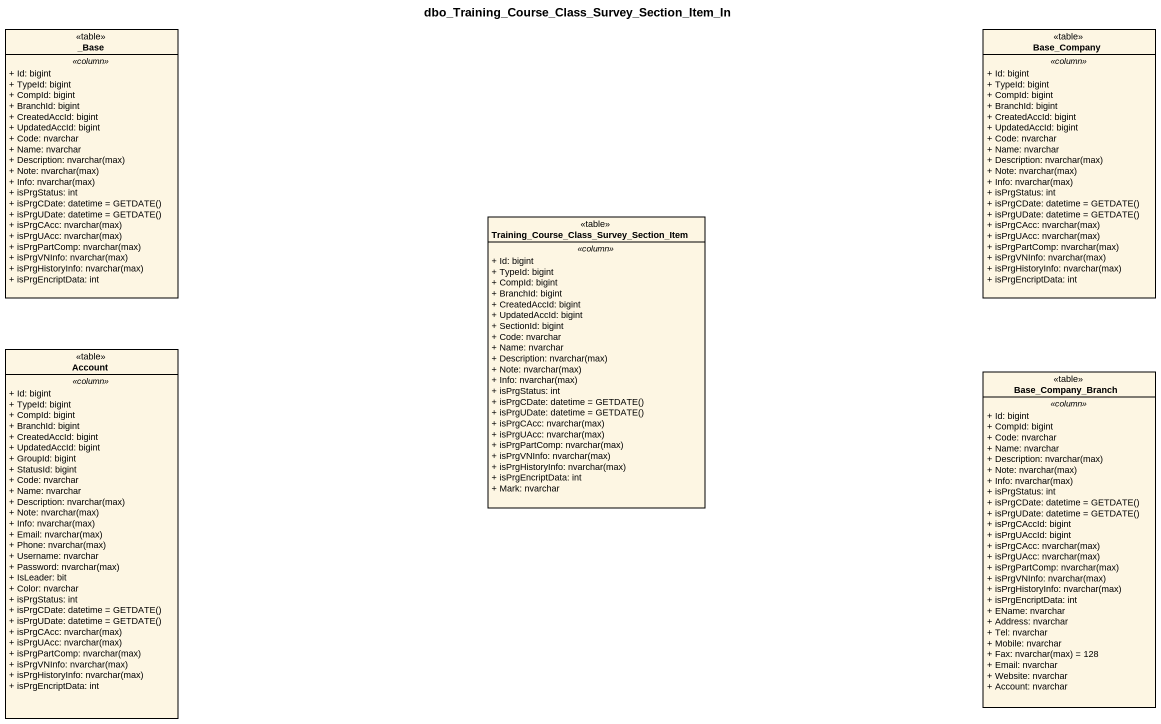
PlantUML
@startuml
title dbo_Training_Course_Class_Survey_Section_Item_In
hide circle
hide empty members
skinparam classAttributeIconSize 0
class "_Base" as Base <<table>> {
  .. <<column>> ..
  + Id: bigint
  + TypeId: bigint
  + CompId: bigint
  + BranchId: bigint
  + CreatedAccId: bigint
  + UpdatedAccId: bigint
  + Code: nvarchar
  + Name: nvarchar
  {field} + Description: nvarchar(max)
  {field} + Note: nvarchar(max)
  {field} + Info: nvarchar(max)
  + isPrgStatus: int
  {field} + isPrgCDate: datetime = GETDATE()
  {field} + isPrgUDate: datetime = GETDATE()
  {field} + isPrgCAcc: nvarchar(max)
  {field} + isPrgUAcc: nvarchar(max)
  {field} + isPrgPartComp: nvarchar(max)
  {field} + isPrgVNInfo: nvarchar(max)
  {field} + isPrgHistoryInfo: nvarchar(max)
  + isPrgEncriptData: int
}
class Base_Company <<table>> {
  .. <<column>> ..
  + Id: bigint
  + TypeId: bigint
  + CompId: bigint
  + BranchId: bigint
  + CreatedAccId: bigint
  + UpdatedAccId: bigint
  + Code: nvarchar
  + Name: nvarchar
  {field} + Description: nvarchar(max)
  {field} + Note: nvarchar(max)
  {field} + Info: nvarchar(max)
  + isPrgStatus: int
  {field} + isPrgCDate: datetime = GETDATE()
  {field} + isPrgUDate: datetime = GETDATE()
  {field} + isPrgCAcc: nvarchar(max)
  {field} + isPrgUAcc: nvarchar(max)
  {field} + isPrgPartComp: nvarchar(max)
  {field} + isPrgVNInfo: nvarchar(max)
  {field} + isPrgHistoryInfo: nvarchar(max)
  + isPrgEncriptData: int
}
class "Training_Course_Class_Survey_Section_Item" as Training_Course_Class <<table>> {
  .. <<column>> ..
  + Id: bigint
  + TypeId: bigint
  + CompId: bigint
  + BranchId: bigint
  + CreatedAccId: bigint
  + UpdatedAccId: bigint
  + SectionId: bigint
  + Code: nvarchar
  + Name: nvarchar
  {field} + Description: nvarchar(max)
  {field} + Note: nvarchar(max)
  {field} + Info: nvarchar(max)
  + isPrgStatus: int
  {field} + isPrgCDate: datetime = GETDATE()
  {field} + isPrgUDate: datetime = GETDATE()
  {field} + isPrgCAcc: nvarchar(max)
  {field} + isPrgUAcc: nvarchar(max)
  {field} + isPrgPartComp: nvarchar(max)
  {field} + isPrgVNInfo: nvarchar(max)
  {field} + isPrgHistoryInfo: nvarchar(max)
  + isPrgEncriptData: int
  + Mark: nvarchar
}
class Account <<table>> {
  .. <<column>> ..
  + Id: bigint
  + TypeId: bigint
  + CompId: bigint
  + BranchId: bigint
  + CreatedAccId: bigint
  + UpdatedAccId: bigint
  + GroupId: bigint
  + StatusId: bigint
  + Code: nvarchar
  + Name: nvarchar
  {field} + Description: nvarchar(max)
  {field} + Note: nvarchar(max)
  {field} + Info: nvarchar(max)
  {field} + Email: nvarchar(max)
  {field} + Phone: nvarchar(max)
  + Username: nvarchar
  {field} + Password: nvarchar(max)
  + IsLeader: bit
  + Color: nvarchar
  + isPrgStatus: int
  {field} + isPrgCDate: datetime = GETDATE()
  {field} + isPrgUDate: datetime = GETDATE()
  {field} + isPrgCAcc: nvarchar(max)
  {field} + isPrgUAcc: nvarchar(max)
  {field} + isPrgPartComp: nvarchar(max)
  {field} + isPrgVNInfo: nvarchar(max)
  {field} + isPrgHistoryInfo: nvarchar(max)
  + isPrgEncriptData: int
}
class Base_Company_Branch <<table>> {
  .. <<column>> ..
  + Id: bigint
  + CompId: bigint
  + Code: nvarchar
  + Name: nvarchar
  {field} + Description: nvarchar(max)
  {field} + Note: nvarchar(max)
  {field} + Info: nvarchar(max)
  + isPrgStatus: int
  {field} + isPrgCDate: datetime = GETDATE()
  {field} + isPrgUDate: datetime = GETDATE()
  + isPrgCAccId: bigint
  + isPrgUAccId: bigint
  {field} + isPrgCAcc: nvarchar(max)
  {field} + isPrgUAcc: nvarchar(max)
  {field} + isPrgPartComp: nvarchar(max)
  {field} + isPrgVNInfo: nvarchar(max)
  {field} + isPrgHistoryInfo: nvarchar(max)
  + isPrgEncriptData: int
  + EName: nvarchar
  + Address: nvarchar
  + Tel: nvarchar
  + Mobile: nvarchar
  {field} + Fax: nvarchar(max) = 128
  + Email: nvarchar
  + Website: nvarchar
  + Account: nvarchar
}
@enduml
